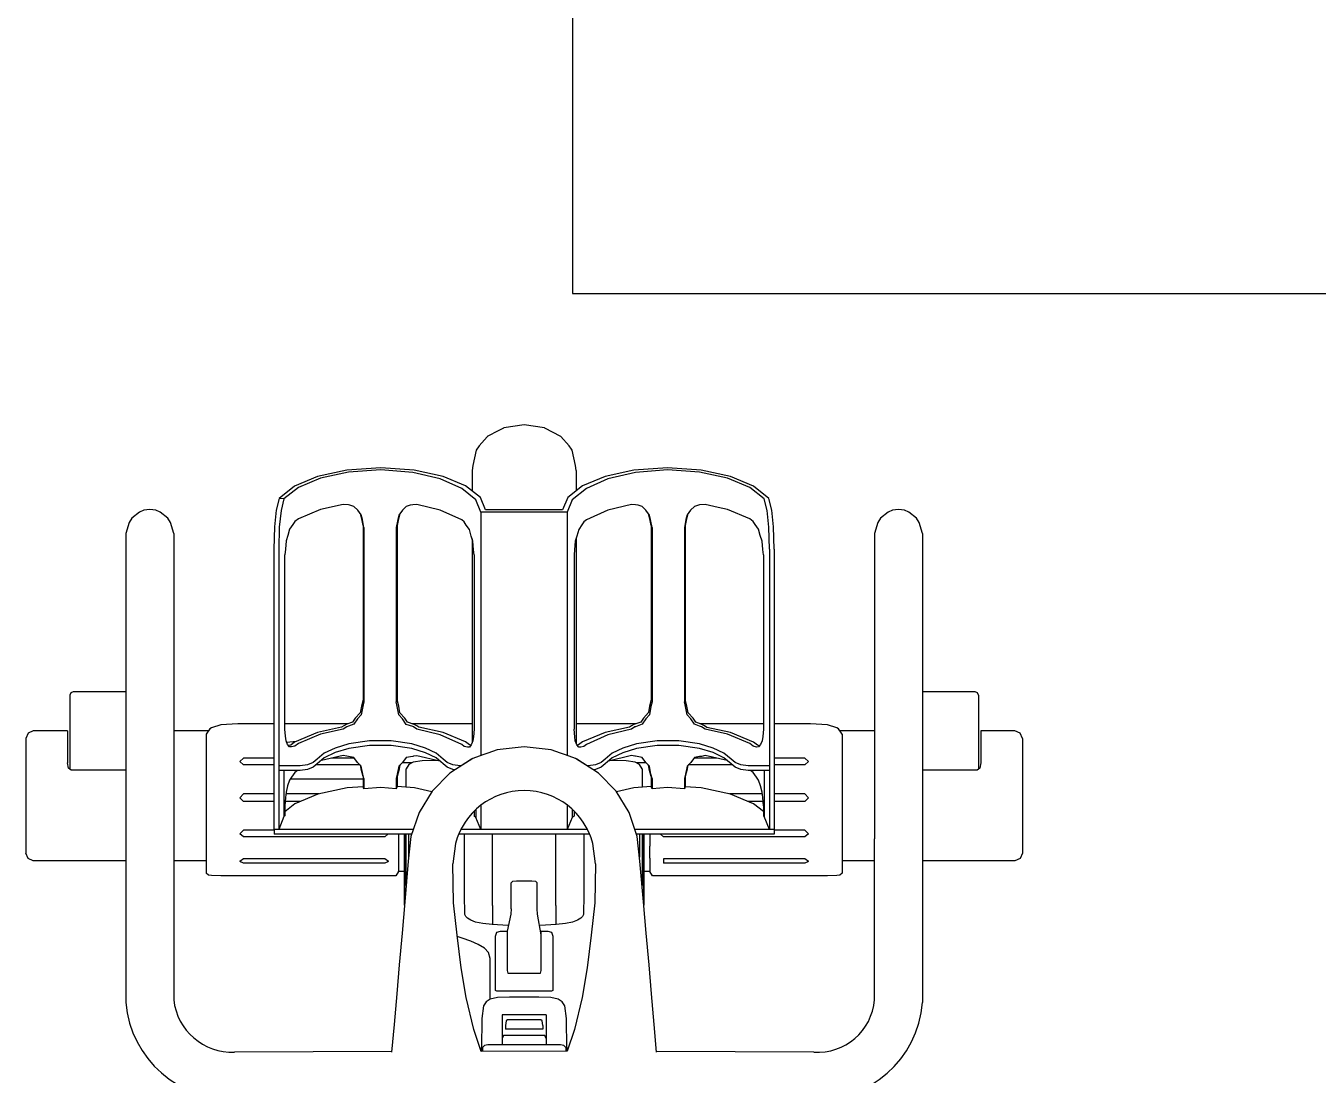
# Model space of a CAD drawing. Header units: millimetres. Extents: x 31778 to 54642, y 18502 to 28743.
# Drawn here: x 38487.5 to 38564.2, y 20368.4 to 20430.7 of the extents above; entities that cross this region are included whole.
import ezdxf

# ---------------------------------------------------------------- set-up
doc = ezdxf.new("R2010")
doc.units = ezdxf.units.MM
doc.layers.add('Plan Archi', color=8, linetype='Continuous')

msp = doc.modelspace()

# ---------------------------------------------------------------- linework, layer by layer
at = {"layer": 'Plan Archi'}
for p, q in [((38519.979, 20455.567), (38519.979, 20414.8)), ((38519.979, 20414.8), (38753.36, 20414.8)), ((38515.884, 20406.809), (38515.61, 20406.665)), ((38515.905, 20406.819), (38515.884, 20406.809)), ((38517.108, 20406.991), (38515.905, 20406.819)), ((38518.311, 20406.819), (38517.108, 20406.991)), ((38518.332, 20406.809), (38518.311, 20406.819)), ((38519.277, 20406.313), (38518.332, 20406.809)), ((38514.908, 20406.288), (38514.446, 20405.754)), ((38514.922, 20406.303), (38514.908, 20406.288)), ((38515.61, 20406.665), (38514.922, 20406.303)), ((38519.294, 20406.303), (38519.277, 20406.313)), ((38519.77, 20405.754), (38519.294, 20406.303)), ((38514.258, 20405.492), (38514.063, 20404.58)), ((38514.446, 20405.754), (38514.258, 20405.492)), ((38519.917, 20405.548), (38519.77, 20405.754)), ((38519.958, 20405.492), (38519.917, 20405.548)), ((38520.152, 20404.58), (38519.958, 20405.492)), ((38514.063, 20404.58), (38514.015, 20404.294)), ((38520.201, 20404.294), (38520.152, 20404.58)), ((38504.856, 20403.927), (38503.484, 20403.355)), ((38505.026, 20403.829), (38503.716, 20403.283)), ((38506.596, 20404.307), (38504.856, 20403.927)), ((38506.686, 20404.191), (38505.026, 20403.829)), ((38508.598, 20404.445), (38506.596, 20404.307)), ((38508.598, 20404.323), (38506.686, 20404.191)), ((38510.588, 20404.306), (38508.598, 20404.445)), ((38510.497, 20404.178), (38508.598, 20404.323)), ((38512.13, 20403.789), (38510.497, 20404.178)), ((38512.299, 20403.929), (38510.588, 20404.306)), ((38513.406, 20403.222), (38512.13, 20403.789)), ((38513.638, 20403.371), (38512.299, 20403.929)), ((38514.015, 20404.294), (38514.015, 20403.077)), ((38520.201, 20404.294), (38520.201, 20403.087)), ((38521.905, 20403.929), (38520.566, 20403.371)), ((38522.074, 20403.789), (38520.798, 20403.222)), ((38523.616, 20404.306), (38521.905, 20403.929)), ((38523.707, 20404.178), (38522.074, 20403.789)), ((38525.606, 20404.445), (38523.616, 20404.306)), ((38525.606, 20404.323), (38523.707, 20404.178)), ((38527.608, 20404.307), (38525.606, 20404.445)), ((38527.518, 20404.191), (38525.606, 20404.323)), ((38529.178, 20403.829), (38527.518, 20404.191)), ((38529.348, 20403.927), (38527.608, 20404.307)), ((38530.487, 20403.283), (38529.178, 20403.829)), ((38530.72, 20403.355), (38529.348, 20403.927)), ((38503.484, 20403.355), (38502.583, 20402.639)), ((38503.716, 20403.283), (38502.858, 20402.6)), ((38514.237, 20402.545), (38513.406, 20403.222)), ((38514.51, 20402.692), (38513.638, 20403.371)), ((38520.566, 20403.371), (38519.694, 20402.692)), ((38520.798, 20403.222), (38519.966, 20402.545)), ((38531.346, 20402.6), (38530.487, 20403.283)), ((38531.62, 20402.639), (38530.72, 20403.355)), ((38502.583, 20402.639), (38502.404, 20401.944)), ((38502.858, 20402.6), (38502.583, 20402.639)), ((38502.858, 20402.6), (38502.686, 20401.927)), ((38506.375, 20402.27), (38505.026, 20401.975)), ((38506.686, 20402.248), (38506.375, 20402.27)), ((38506.769, 20402.233), (38506.686, 20402.248)), ((38507.01, 20402.157), (38506.769, 20402.233)), ((38507.238, 20401.946), (38507.01, 20402.157)), ((38510.352, 20402.226), (38510.108, 20402.151)), ((38510.497, 20402.252), (38510.352, 20402.226)), ((38510.743, 20402.266), (38510.497, 20402.252)), ((38512.13, 20401.935), (38510.743, 20402.266)), ((38514.534, 20401.827), (38514.237, 20402.545)), ((38514.821, 20401.949), (38514.51, 20402.692)), ((38519.694, 20402.692), (38519.382, 20401.949)), ((38519.966, 20402.545), (38519.669, 20401.827)), ((38523.472, 20402.268), (38522.074, 20401.935)), ((38523.707, 20402.256), (38523.472, 20402.268)), ((38523.865, 20402.227), (38523.707, 20402.256)), ((38524.108, 20402.152), (38523.865, 20402.227)), ((38527.207, 20402.156), (38526.979, 20401.945)), ((38527.449, 20402.232), (38527.207, 20402.156)), ((38527.518, 20402.245), (38527.449, 20402.232)), ((38527.84, 20402.268), (38527.518, 20402.245)), ((38528.611, 20402.099), (38527.84, 20402.268)), ((38531.517, 20401.927), (38531.346, 20402.6)), ((38531.8, 20401.944), (38531.62, 20402.639)), ((38493.839, 20401.462), (38493.674, 20401.203)), ((38494.289, 20401.824), (38493.839, 20401.462)), ((38494.549, 20401.933), (38494.289, 20401.824)), ((38494.903, 20401.974), (38494.549, 20401.933)), ((38495.258, 20401.933), (38494.903, 20401.974)), ((38495.518, 20401.824), (38495.258, 20401.933)), ((38495.968, 20401.462), (38495.518, 20401.824)), ((38496.133, 20401.203), (38495.968, 20401.462)), ((38502.404, 20401.944), (38502.296, 20400.942)), ((38502.686, 20401.927), (38502.584, 20400.937)), ((38503.716, 20401.429), (38503.507, 20401.263)), ((38505.026, 20401.975), (38503.716, 20401.429)), ((38507.446, 20401.652), (38507.238, 20401.946)), ((38507.478, 20401.422), (38507.398, 20401.72)), ((38507.516, 20401.392), (38507.446, 20401.652)), ((38507.549, 20401.031), (38507.478, 20401.422)), ((38507.603, 20400.912), (38507.516, 20401.392)), ((38509.606, 20401.391), (38509.518, 20400.91)), ((38509.646, 20401.423), (38509.575, 20401.035)), ((38509.675, 20401.649), (38509.606, 20401.391)), ((38509.725, 20401.721), (38509.646, 20401.423)), ((38509.884, 20401.944), (38509.675, 20401.649)), ((38510.108, 20402.151), (38509.884, 20401.944)), ((38513.406, 20401.368), (38512.13, 20401.935)), ((38514.534, 20401.827), (38514.534, 20387.376)), ((38519.669, 20401.827), (38514.534, 20401.827)), ((38519.382, 20401.949), (38514.821, 20401.949)), ((38519.669, 20401.827), (38519.669, 20387.381)), ((38522.074, 20401.935), (38520.798, 20401.368)), ((38524.334, 20401.944), (38524.108, 20402.152)), ((38524.542, 20401.65), (38524.334, 20401.944)), ((38524.571, 20401.424), (38524.491, 20401.722)), ((38524.611, 20401.392), (38524.542, 20401.65)), ((38524.642, 20401.035), (38524.571, 20401.424)), ((38524.699, 20400.911), (38524.611, 20401.392)), ((38526.701, 20401.392), (38526.614, 20400.911)), ((38526.74, 20401.422), (38526.668, 20401.03)), ((38526.771, 20401.651), (38526.701, 20401.392)), ((38526.74, 20401.422), (38526.701, 20401.392)), ((38526.819, 20401.719), (38526.74, 20401.422)), ((38526.979, 20401.945), (38526.771, 20401.651)), ((38529.178, 20401.975), (38528.611, 20402.099)), ((38530.487, 20401.429), (38529.178, 20401.975)), ((38530.7, 20401.26), (38530.487, 20401.429)), ((38531.62, 20400.937), (38531.517, 20401.927)), ((38531.908, 20400.942), (38531.8, 20401.944)), ((38538.249, 20401.462), (38538.085, 20401.203)), ((38538.699, 20401.824), (38538.249, 20401.462)), ((38538.959, 20401.933), (38538.699, 20401.824)), ((38539.314, 20401.974), (38538.959, 20401.933)), ((38539.669, 20401.933), (38539.314, 20401.974)), ((38539.929, 20401.824), (38539.669, 20401.933)), ((38540.379, 20401.462), (38539.929, 20401.824)), ((38540.543, 20401.203), (38540.379, 20401.462)), ((38493.674, 20401.203), (38493.484, 20400.559)), ((38496.323, 20400.559), (38496.133, 20401.203)), ((38502.296, 20400.942), (38502.26, 20399.632)), ((38502.584, 20400.937), (38502.549, 20399.631)), ((38503.192, 20400.809), (38503.094, 20400.436)), ((38503.394, 20401.085), (38503.192, 20400.809)), ((38503.507, 20401.263), (38503.394, 20401.085)), ((38507.549, 20401.031), (38507.549, 20396.335)), ((38507.603, 20400.912), (38507.603, 20397.491)), ((38509.518, 20400.91), (38509.518, 20397.509)), ((38509.575, 20401.035), (38509.575, 20396.297)), ((38513.556, 20401.247), (38513.406, 20401.368)), ((38513.677, 20401.052), (38513.556, 20401.247)), ((38513.862, 20400.794), (38513.677, 20401.052)), ((38513.965, 20400.396), (38513.862, 20400.794)), ((38520.345, 20400.796), (38520.243, 20400.402)), ((38520.532, 20401.058), (38520.345, 20400.796)), ((38520.651, 20401.249), (38520.532, 20401.058)), ((38520.798, 20401.368), (38520.651, 20401.249)), ((38524.642, 20401.035), (38524.642, 20396.288)), ((38524.699, 20400.911), (38524.699, 20397.499)), ((38526.668, 20401.03), (38526.614, 20400.911)), ((38526.614, 20400.911), (38526.614, 20397.5)), ((38526.668, 20401.03), (38526.668, 20396.344)), ((38530.815, 20401.079), (38530.7, 20401.26)), ((38531.015, 20400.806), (38530.815, 20401.079)), ((38531.113, 20400.43), (38531.015, 20400.806)), ((38531.654, 20399.631), (38531.62, 20400.937)), ((38531.944, 20399.632), (38531.908, 20400.942)), ((38538.085, 20401.203), (38537.894, 20400.559)), ((38540.734, 20400.559), (38540.543, 20401.203)), ((38493.484, 20400.559), (38493.484, 20386.682)), ((38496.323, 20400.559), (38496.323, 20386.682)), ((38502.984, 20400.109), (38502.943, 20399.618)), ((38503.094, 20400.436), (38502.984, 20400.109)), ((38514.064, 20400.095), (38513.965, 20400.396)), ((38514.015, 20400.243), (38514.015, 20400.212)), ((38514.021, 20400.226), (38514.015, 20400.212)), ((38514.015, 20400.212), (38514.015, 20397.623)), ((38514.106, 20399.575), (38514.064, 20400.095)), ((38520.142, 20400.097), (38520.101, 20399.582)), ((38520.243, 20400.402), (38520.142, 20400.097)), ((38520.201, 20400.275), (38520.201, 20400.212)), ((38520.201, 20400.212), (38520.201, 20397.623)), ((38531.223, 20400.107), (38531.113, 20400.43)), ((38531.263, 20399.612), (38531.223, 20400.107)), ((38537.894, 20400.559), (38537.894, 20386.682)), ((38540.734, 20400.559), (38540.734, 20386.682)), ((38502.26, 20399.632), (38502.26, 20382.988)), ((38502.549, 20399.631), (38502.549, 20382.987)), ((38502.943, 20399.618), (38502.907, 20399.297)), ((38502.907, 20388.948), (38502.907, 20399.297)), ((38514.138, 20399.284), (38514.106, 20399.575)), ((38514.138, 20399.284), (38514.138, 20392.45)), ((38520.101, 20399.582), (38520.068, 20399.286)), ((38520.068, 20399.286), (38520.068, 20392.507)), ((38531.299, 20399.295), (38531.263, 20399.612)), ((38531.299, 20399.295), (38531.299, 20392.776)), ((38531.654, 20399.631), (38531.654, 20382.987)), ((38531.944, 20399.632), (38531.944, 20382.988)), ((38514.015, 20397.623), (38514.015, 20394.888)), ((38520.201, 20397.623), (38520.201, 20394.888)), ((38507.603, 20397.491), (38507.603, 20390.564)), ((38509.518, 20397.509), (38509.518, 20390.562)), ((38524.699, 20397.499), (38524.699, 20390.563)), ((38526.614, 20397.5), (38526.614, 20390.563)), ((38507.549, 20396.335), (38507.549, 20390.682)), ((38509.575, 20396.297), (38509.575, 20390.686)), ((38524.642, 20396.288), (38524.642, 20390.687)), ((38526.668, 20396.344), (38526.668, 20390.681)), ((38514.015, 20394.888), (38514.015, 20392.048)), ((38520.201, 20394.888), (38520.201, 20392.048)), ((38514.138, 20392.45), (38514.138, 20388.936)), ((38520.068, 20392.507), (38520.068, 20388.938)), ((38531.299, 20392.776), (38531.299, 20388.946)), ((38514.015, 20392.048), (38514.015, 20389.146)), ((38520.201, 20392.048), (38520.201, 20389.146)), ((38490.22, 20391.103), (38490.16, 20390.959)), ((38490.16, 20390.959), (38490.16, 20390.647)), ((38490.363, 20391.162), (38490.22, 20391.103)), ((38493.484, 20391.162), (38490.363, 20391.162)), ((38507.549, 20390.682), (38507.457, 20390.317)), ((38509.668, 20390.318), (38509.575, 20390.686)), ((38524.642, 20390.687), (38524.548, 20390.318)), ((38526.76, 20390.317), (38526.668, 20390.681)), ((38543.855, 20391.162), (38540.734, 20391.162)), ((38543.998, 20391.103), (38543.855, 20391.162)), ((38544.057, 20390.959), (38543.998, 20391.103)), ((38544.057, 20390.959), (38544.057, 20390.647)), ((38490.16, 20390.647), (38490.16, 20389.756)), ((38507.385, 20389.92), (38507.09, 20389.594)), ((38507.457, 20390.317), (38507.385, 20389.92)), ((38507.536, 20390.298), (38507.446, 20389.802)), ((38507.603, 20390.564), (38507.536, 20390.298)), ((38509.585, 20390.297), (38509.518, 20390.562)), ((38509.675, 20389.799), (38509.585, 20390.297)), ((38509.74, 20389.923), (38509.668, 20390.318)), ((38510.037, 20389.595), (38509.74, 20389.923)), ((38524.477, 20389.924), (38524.18, 20389.596)), ((38524.548, 20390.318), (38524.477, 20389.924)), ((38524.632, 20390.297), (38524.542, 20389.8)), ((38524.699, 20390.563), (38524.632, 20390.297)), ((38526.681, 20390.298), (38526.614, 20390.563)), ((38526.771, 20389.801), (38526.681, 20390.298)), ((38526.832, 20389.919), (38526.76, 20390.317)), ((38527.127, 20389.594), (38526.832, 20389.919)), ((38544.057, 20390.647), (38544.057, 20389.756)), ((38490.16, 20389.756), (38490.16, 20388.424)), ((38499.118, 20389.198), (38498.562, 20389.026)), ((38500.118, 20389.259), (38499.118, 20389.198)), ((38500.458, 20389.259), (38500.118, 20389.259)), ((38502.26, 20389.259), (38500.458, 20389.259)), ((38506.648, 20389.259), (38502.907, 20389.259)), ((38506.403, 20389.142), (38506.265, 20389.055)), ((38506.596, 20389.242), (38506.403, 20389.142)), ((38506.686, 20389.128), (38506.583, 20389.075)), ((38506.928, 20389.354), (38506.596, 20389.242)), ((38507.01, 20389.237), (38506.686, 20389.128)), ((38507.09, 20389.594), (38506.928, 20389.354)), ((38507.226, 20389.558), (38507.01, 20389.237)), ((38507.446, 20389.802), (38507.226, 20389.558)), ((38509.892, 20389.557), (38509.675, 20389.799)), ((38510.108, 20389.231), (38509.892, 20389.557)), ((38510.196, 20389.357), (38510.037, 20389.595)), ((38510.497, 20389.097), (38510.108, 20389.231)), ((38510.588, 20389.225), (38510.196, 20389.357)), ((38514.015, 20389.259), (38510.486, 20389.259)), ((38510.736, 20389.148), (38510.588, 20389.225)), ((38510.867, 20389.065), (38510.736, 20389.148)), ((38514.015, 20389.146), (38514.015, 20388.13)), ((38523.728, 20389.259), (38520.201, 20389.259)), ((38520.201, 20389.146), (38520.201, 20388.109)), ((38523.478, 20389.15), (38523.348, 20389.067)), ((38523.616, 20389.221), (38523.478, 20389.15)), ((38524.02, 20389.358), (38523.616, 20389.221)), ((38524.108, 20389.232), (38523.707, 20389.093)), ((38524.18, 20389.596), (38524.02, 20389.358)), ((38524.325, 20389.557), (38524.108, 20389.232)), ((38524.542, 20389.8), (38524.325, 20389.557)), ((38526.991, 20389.558), (38526.771, 20389.801)), ((38527.207, 20389.236), (38526.991, 20389.558)), ((38527.289, 20389.353), (38527.127, 20389.594)), ((38527.518, 20389.132), (38527.207, 20389.236)), ((38527.608, 20389.245), (38527.289, 20389.353)), ((38527.63, 20389.074), (38527.518, 20389.132)), ((38531.299, 20389.259), (38527.566, 20389.259)), ((38527.811, 20389.141), (38527.608, 20389.245)), ((38527.95, 20389.053), (38527.811, 20389.141)), ((38533.759, 20389.259), (38531.944, 20389.259)), ((38534.1, 20389.259), (38533.759, 20389.259)), ((38535.099, 20389.198), (38534.1, 20389.259)), ((38535.655, 20389.026), (38535.099, 20389.198)), ((38544.057, 20389.756), (38544.057, 20388.424)), ((38487.679, 20388.715), (38487.549, 20388.401)), ((38487.549, 20388.401), (38487.549, 20388.141)), ((38487.993, 20388.845), (38487.679, 20388.715)), ((38490.028, 20388.845), (38487.993, 20388.845)), ((38490.028, 20388.845), (38490.028, 20388.551)), ((38490.028, 20388.551), (38490.028, 20387.716)), ((38490.16, 20388.424), (38490.16, 20386.852)), ((38498.378, 20388.845), (38496.323, 20388.845)), ((38498.454, 20388.959), (38498.247, 20388.649)), ((38498.247, 20388.649), (38498.247, 20387.891)), ((38498.562, 20389.026), (38498.454, 20388.959)), ((38502.947, 20388.522), (38502.907, 20388.948)), ((38502.984, 20388.258), (38502.947, 20388.522)), ((38504.856, 20388.748), (38503.484, 20388.175)), ((38505.026, 20388.649), (38503.716, 20388.103)), ((38506.265, 20389.055), (38504.856, 20388.748)), ((38506.375, 20388.944), (38505.026, 20388.649)), ((38506.583, 20389.075), (38506.375, 20388.944)), ((38510.538, 20389.075), (38510.497, 20389.097)), ((38510.743, 20388.94), (38510.538, 20389.075)), ((38512.13, 20388.609), (38510.743, 20388.94)), ((38512.299, 20388.749), (38510.867, 20389.065)), ((38513.406, 20388.042), (38512.13, 20388.609)), ((38513.638, 20388.192), (38512.299, 20388.749)), ((38514.097, 20388.486), (38514.064, 20388.245)), ((38514.138, 20388.936), (38514.097, 20388.486)), ((38520.109, 20388.491), (38520.068, 20388.938)), ((38520.142, 20388.247), (38520.109, 20388.491)), ((38521.905, 20388.749), (38520.566, 20388.192)), ((38522.074, 20388.609), (38520.798, 20388.042)), ((38523.348, 20389.067), (38521.905, 20388.749)), ((38523.472, 20388.942), (38522.074, 20388.609)), ((38523.676, 20389.076), (38523.472, 20388.942)), ((38523.707, 20389.093), (38523.676, 20389.076)), ((38527.84, 20388.941), (38527.63, 20389.074)), ((38529.178, 20388.649), (38527.84, 20388.941)), ((38529.348, 20388.748), (38527.95, 20389.053)), ((38530.487, 20388.103), (38529.178, 20388.649)), ((38530.72, 20388.175), (38529.348, 20388.748)), ((38531.259, 20388.517), (38531.223, 20388.256)), ((38531.299, 20388.946), (38531.259, 20388.517)), ((38535.763, 20388.959), (38535.655, 20389.026)), ((38535.97, 20388.649), (38535.763, 20388.959)), ((38537.894, 20388.845), (38535.839, 20388.845)), ((38535.97, 20388.649), (38535.97, 20387.891)), ((38544.057, 20388.424), (38544.057, 20386.852)), ((38546.225, 20388.845), (38544.19, 20388.845)), ((38544.19, 20388.845), (38544.19, 20388.551)), ((38544.19, 20388.551), (38544.19, 20387.716)), ((38546.539, 20388.715), (38546.225, 20388.845)), ((38546.669, 20388.401), (38546.539, 20388.715)), ((38546.669, 20388.401), (38546.669, 20388.141)), ((38487.549, 20388.141), (38487.549, 20387.402)), ((38490.028, 20387.716), (38490.028, 20386.945)), ((38498.247, 20387.891), (38498.247, 20386.977)), ((38503.08, 20388.037), (38502.984, 20388.258)), ((38503.577, 20388.214), (38503.027, 20388.158)), ((38503.192, 20387.889), (38503.08, 20388.037)), ((38503.266, 20388.002), (38503.132, 20387.968)), ((38503.309, 20387.887), (38503.192, 20387.889)), ((38503.484, 20388.175), (38503.266, 20388.002)), ((38503.507, 20387.936), (38503.309, 20387.887)), ((38503.716, 20388.103), (38503.507, 20387.936)), ((38505.888, 20387.827), (38505.255, 20387.521)), ((38506.7, 20388.069), (38505.888, 20387.827)), ((38506.7, 20387.794), (38505.888, 20387.551)), ((38507.93, 20388.251), (38506.7, 20388.069)), ((38507.93, 20387.976), (38506.7, 20387.794)), ((38509.211, 20388.25), (38507.93, 20388.251)), ((38509.211, 20387.974), (38507.93, 20387.976)), ((38510.439, 20388.066), (38509.211, 20388.25)), ((38510.439, 20387.79), (38509.211, 20387.974)), ((38511.248, 20387.823), (38510.439, 20388.066)), ((38511.248, 20387.547), (38510.439, 20387.79)), ((38511.881, 20387.519), (38511.248, 20387.823)), ((38513.556, 20387.92), (38513.406, 20388.042)), ((38513.74, 20387.873), (38513.556, 20387.92)), ((38513.875, 20388.007), (38513.638, 20388.192)), ((38513.862, 20387.875), (38513.74, 20387.873)), ((38513.964, 20388.011), (38513.862, 20387.875)), ((38513.948, 20387.989), (38513.875, 20388.007)), ((38514.064, 20388.245), (38513.964, 20388.011)), ((38515.515, 20387.722), (38514.955, 20387.525)), ((38517.109, 20387.899), (38515.515, 20387.722)), ((38518.702, 20387.722), (38517.109, 20387.899)), ((38519.263, 20387.525), (38518.702, 20387.722)), ((38520.241, 20388.015), (38520.142, 20388.247)), ((38520.345, 20387.877), (38520.241, 20388.015)), ((38520.332, 20388.01), (38520.259, 20387.992)), ((38520.566, 20388.192), (38520.332, 20388.01)), ((38520.465, 20387.875), (38520.345, 20387.877)), ((38520.651, 20387.923), (38520.465, 20387.875)), ((38520.798, 20388.042), (38520.651, 20387.923)), ((38522.969, 20387.823), (38522.337, 20387.519)), ((38523.779, 20388.066), (38522.969, 20387.823)), ((38523.779, 20387.79), (38522.969, 20387.547)), ((38525.007, 20388.25), (38523.779, 20388.066)), ((38525.007, 20387.974), (38523.779, 20387.79)), ((38526.287, 20388.251), (38525.007, 20388.25)), ((38526.287, 20387.976), (38525.007, 20387.974)), ((38527.517, 20388.069), (38526.287, 20388.251)), ((38527.517, 20387.794), (38526.287, 20387.976)), ((38528.329, 20387.827), (38527.517, 20388.069)), ((38528.329, 20387.551), (38527.517, 20387.794)), ((38528.962, 20387.521), (38528.329, 20387.827)), ((38530.7, 20387.934), (38530.487, 20388.103)), ((38530.897, 20387.885), (38530.7, 20387.934)), ((38530.941, 20387.999), (38530.72, 20388.175)), ((38531.015, 20387.887), (38530.897, 20387.885)), ((38531.075, 20387.966), (38530.941, 20387.999)), ((38531.126, 20388.033), (38531.015, 20387.887)), ((38531.223, 20388.256), (38531.126, 20388.033)), ((38535.97, 20387.891), (38535.97, 20386.977)), ((38544.19, 20387.716), (38544.19, 20386.945)), ((38546.669, 20388.141), (38546.669, 20387.402)), ((38487.549, 20387.402), (38487.549, 20386.296)), ((38490.087, 20386.639), (38490.028, 20386.945)), ((38490.16, 20386.852), (38490.16, 20386.575)), ((38498.247, 20386.977), (38498.247, 20385.955)), ((38500.458, 20387.222), (38500.235, 20387.033)), ((38500.458, 20386.822), (38500.235, 20387.033)), ((38502.26, 20387.222), (38500.458, 20387.222)), ((38502.26, 20386.822), (38500.458, 20386.822)), ((38504.252, 20386.824), (38503.82, 20386.77)), ((38504.601, 20386.963), (38504.252, 20386.824)), ((38504.836, 20387.16), (38504.601, 20386.963)), ((38504.836, 20386.884), (38504.601, 20386.687)), ((38507.38, 20386.822), (38504.762, 20386.822)), ((38505.255, 20387.521), (38504.836, 20387.16)), ((38505.255, 20387.246), (38504.836, 20386.884)), ((38506.375, 20387.376), (38505.078, 20387.093)), ((38505.888, 20387.551), (38505.255, 20387.246)), ((38507.04, 20387.222), (38505.671, 20387.222)), ((38506.583, 20387.335), (38506.375, 20387.376)), ((38506.686, 20387.327), (38506.583, 20387.335)), ((38507.01, 20387.263), (38506.686, 20387.327)), ((38507.226, 20386.971), (38507.01, 20387.263)), ((38507.446, 20386.758), (38507.226, 20386.971)), ((38509.892, 20386.964), (38509.675, 20386.755)), ((38510.434, 20386.938), (38509.864, 20386.938)), ((38510.108, 20387.256), (38509.892, 20386.964)), ((38510.497, 20387.332), (38510.108, 20387.256)), ((38510.264, 20386.839), (38510.112, 20386.593)), ((38510.517, 20386.986), (38510.264, 20386.839)), ((38510.538, 20387.334), (38510.497, 20387.332)), ((38511.05, 20387.059), (38510.517, 20386.986)), ((38510.743, 20387.372), (38510.538, 20387.334)), ((38512.111, 20387.045), (38510.743, 20387.372)), ((38511.957, 20387.082), (38511.05, 20387.059)), ((38511.881, 20387.243), (38511.248, 20387.547)), ((38512.299, 20387.16), (38511.881, 20387.519)), ((38512.299, 20386.884), (38511.881, 20387.243)), ((38512.534, 20386.962), (38512.299, 20387.16)), ((38512.534, 20386.687), (38512.299, 20386.884)), ((38512.882, 20386.823), (38512.534, 20386.962)), ((38513.989, 20387.159), (38512.704, 20386.337)), ((38514.07, 20387.213), (38512.819, 20386.412)), ((38513.314, 20386.768), (38512.882, 20386.823)), ((38514.07, 20387.213), (38513.989, 20387.159)), ((38514.65, 20387.417), (38514.07, 20387.213)), ((38514.955, 20387.525), (38514.65, 20387.417)), ((38519.567, 20387.417), (38519.263, 20387.525)), ((38520.147, 20387.213), (38519.567, 20387.417)), ((38520.229, 20387.159), (38520.147, 20387.213)), ((38521.398, 20386.412), (38520.147, 20387.213)), ((38521.514, 20386.337), (38520.229, 20387.159)), ((38521.336, 20386.823), (38520.904, 20386.768)), ((38521.684, 20386.962), (38521.336, 20386.823)), ((38521.919, 20387.16), (38521.684, 20386.962)), ((38521.919, 20386.884), (38521.684, 20386.687)), ((38522.337, 20387.519), (38521.919, 20387.16)), ((38522.337, 20387.243), (38521.919, 20386.884)), ((38523.472, 20387.374), (38522.112, 20387.05)), ((38523.168, 20387.059), (38522.248, 20387.082)), ((38522.969, 20387.547), (38522.337, 20387.243)), ((38523.7, 20386.986), (38523.168, 20387.059)), ((38523.676, 20387.337), (38523.472, 20387.374)), ((38523.707, 20387.335), (38523.676, 20387.337)), ((38523.954, 20386.839), (38523.7, 20386.986)), ((38524.108, 20387.257), (38523.707, 20387.335)), ((38524.354, 20386.938), (38523.783, 20386.938)), ((38524.106, 20386.593), (38523.954, 20386.839)), ((38524.325, 20386.966), (38524.108, 20387.257)), ((38524.542, 20386.756), (38524.325, 20386.966)), ((38526.991, 20386.97), (38526.771, 20386.757)), ((38529.456, 20386.822), (38526.837, 20386.822)), ((38527.207, 20387.262), (38526.991, 20386.97)), ((38528.532, 20387.222), (38527.178, 20387.222)), ((38527.518, 20387.324), (38527.207, 20387.262)), ((38527.63, 20387.333), (38527.518, 20387.324)), ((38527.84, 20387.373), (38527.63, 20387.333)), ((38529.144, 20387.089), (38527.84, 20387.373)), ((38528.962, 20387.246), (38528.329, 20387.551)), ((38529.381, 20387.16), (38528.962, 20387.521)), ((38529.381, 20386.884), (38528.962, 20387.246)), ((38529.617, 20386.963), (38529.381, 20387.16)), ((38529.617, 20386.687), (38529.381, 20386.884)), ((38529.965, 20386.824), (38529.617, 20386.963)), ((38530.397, 20386.77), (38529.965, 20386.824)), ((38533.759, 20387.222), (38531.944, 20387.222)), ((38533.759, 20386.822), (38531.944, 20386.822)), ((38533.982, 20387.033), (38533.759, 20387.222)), ((38533.982, 20387.033), (38533.759, 20386.822)), ((38535.97, 20386.977), (38535.97, 20385.955)), ((38544.057, 20386.852), (38544.057, 20386.575)), ((38544.19, 20386.945), (38544.13, 20386.639)), ((38546.669, 20387.402), (38546.669, 20386.296)), ((38487.549, 20386.296), (38487.549, 20384.991)), ((38490.23, 20386.513), (38490.087, 20386.639)), ((38493.484, 20386.513), (38490.23, 20386.513)), ((38493.484, 20386.682), (38493.484, 20385.664)), ((38496.323, 20386.682), (38496.323, 20385.664)), ((38503.82, 20386.77), (38502.583, 20386.766)), ((38503.82, 20386.495), (38502.583, 20386.49)), ((38502.858, 20386.491), (38502.858, 20383.759)), ((38503.309, 20386.102), (38503.192, 20385.914)), ((38503.507, 20386.369), (38503.309, 20386.102)), ((38503.665, 20386.494), (38503.507, 20386.369)), ((38504.252, 20386.548), (38503.82, 20386.495)), ((38504.601, 20386.687), (38504.252, 20386.548)), ((38507.457, 20386.489), (38507.398, 20386.805)), ((38507.536, 20386.274), (38507.446, 20386.758)), ((38507.549, 20386.136), (38507.457, 20386.489)), ((38507.603, 20386.018), (38507.536, 20386.274)), ((38507.549, 20386.136), (38507.549, 20385.532)), ((38509.585, 20386.27), (38509.518, 20386.016)), ((38509.668, 20386.496), (38509.575, 20386.14)), ((38509.575, 20386.14), (38509.575, 20385.536)), ((38509.675, 20386.755), (38509.585, 20386.27)), ((38509.726, 20386.804), (38509.668, 20386.496)), ((38510.112, 20385.5), (38510.112, 20386.593)), ((38512.704, 20386.337), (38511.657, 20385.266)), ((38512.882, 20386.547), (38512.534, 20386.687)), ((38512.819, 20386.412), (38512.704, 20386.337)), ((38513.005, 20386.532), (38512.882, 20386.547)), ((38513.314, 20386.768), (38513.314, 20386.729)), ((38513.375, 20386.768), (38513.314, 20386.768)), ((38520.904, 20386.768), (38520.842, 20386.768)), ((38521.336, 20386.547), (38521.212, 20386.532)), ((38521.684, 20386.687), (38521.336, 20386.547)), ((38521.514, 20386.337), (38521.398, 20386.412)), ((38522.56, 20385.266), (38521.514, 20386.337)), ((38524.106, 20386.593), (38524.106, 20385.5)), ((38524.548, 20386.497), (38524.491, 20386.805)), ((38524.632, 20386.272), (38524.542, 20386.756)), ((38524.642, 20386.141), (38524.548, 20386.497)), ((38524.699, 20386.017), (38524.632, 20386.272)), ((38524.642, 20386.141), (38524.642, 20385.537)), ((38526.681, 20386.273), (38526.614, 20386.017)), ((38526.76, 20386.487), (38526.668, 20386.136)), ((38526.668, 20386.136), (38526.668, 20385.532)), ((38526.771, 20386.757), (38526.681, 20386.273)), ((38526.819, 20386.804), (38526.76, 20386.487)), ((38529.965, 20386.548), (38529.617, 20386.687)), ((38530.397, 20386.495), (38529.965, 20386.548)), ((38531.62, 20386.766), (38530.397, 20386.77)), ((38531.62, 20386.491), (38530.397, 20386.495)), ((38530.7, 20386.366), (38530.539, 20386.494)), ((38530.897, 20386.102), (38530.7, 20386.366)), ((38531.015, 20385.912), (38530.897, 20386.102)), ((38531.346, 20386.491), (38531.346, 20383.759)), ((38537.894, 20386.682), (38537.894, 20385.664)), ((38540.734, 20386.682), (38540.734, 20385.664)), ((38543.987, 20386.513), (38540.734, 20386.513)), ((38544.13, 20386.639), (38543.987, 20386.513)), ((38546.669, 20386.296), (38546.669, 20384.991)), ((38493.484, 20385.664), (38493.484, 20384.61)), ((38496.323, 20385.664), (38496.323, 20384.61)), ((38498.247, 20385.955), (38498.247, 20384.88)), ((38503.08, 20385.588), (38502.984, 20385.214)), ((38503.192, 20385.914), (38503.08, 20385.588)), ((38507.549, 20385.982), (38503.234, 20385.982)), ((38506.609, 20385.467), (38504.87, 20385.087)), ((38507.55, 20385.532), (38506.609, 20385.467)), ((38507.603, 20385.414), (38507.549, 20385.532)), ((38507.603, 20386.018), (38507.603, 20385.414)), ((38508.598, 20385.482), (38507.603, 20385.414)), ((38509.518, 20385.412), (38508.598, 20385.482)), ((38509.518, 20386.016), (38509.518, 20385.412)), ((38509.575, 20385.536), (38509.518, 20385.412)), ((38510.602, 20385.466), (38509.575, 20385.537)), ((38511.639, 20385.237), (38510.602, 20385.466)), ((38523.616, 20385.466), (38522.578, 20385.237)), ((38524.642, 20385.537), (38523.616, 20385.466)), ((38524.699, 20385.413), (38524.642, 20385.537)), ((38524.699, 20386.017), (38524.699, 20385.413)), ((38525.606, 20385.482), (38524.699, 20385.413)), ((38526.614, 20385.413), (38525.606, 20385.482)), ((38526.614, 20386.017), (38526.614, 20385.413)), ((38526.668, 20385.532), (38526.614, 20385.413)), ((38527.608, 20385.467), (38526.668, 20385.532)), ((38529.348, 20385.087), (38527.608, 20385.467)), ((38531.126, 20385.59), (38531.015, 20385.912)), ((38531.223, 20385.212), (38531.126, 20385.59)), ((38535.97, 20385.955), (38535.97, 20384.88)), ((38537.894, 20385.664), (38537.894, 20384.61)), ((38540.734, 20385.664), (38540.734, 20384.61)), ((38487.549, 20384.991), (38487.549, 20383.687)), ((38493.484, 20384.61), (38493.484, 20383.531)), ((38496.323, 20384.61), (38496.323, 20383.531)), ((38498.247, 20384.88), (38498.247, 20383.812)), ((38500.458, 20385.099), (38500.235, 20384.877)), ((38500.458, 20384.656), (38500.235, 20384.877)), ((38502.26, 20385.099), (38500.458, 20385.099)), ((38502.26, 20384.656), (38500.458, 20384.656)), ((38502.947, 20384.892), (38502.907, 20384.403)), ((38503.838, 20384.656), (38502.928, 20384.656)), ((38502.984, 20385.214), (38502.947, 20384.892)), ((38504.926, 20385.099), (38502.97, 20385.099)), ((38504.87, 20385.087), (38503.497, 20384.514)), ((38511.657, 20385.266), (38510.879, 20383.994)), ((38523.338, 20383.994), (38522.56, 20385.266)), ((38531.235, 20385.099), (38529.292, 20385.099)), ((38530.72, 20384.514), (38529.348, 20385.087)), ((38531.278, 20384.656), (38530.38, 20384.656)), ((38531.259, 20384.894), (38531.223, 20385.212)), ((38531.299, 20384.401), (38531.259, 20384.894)), ((38533.759, 20385.099), (38531.944, 20385.099)), ((38533.759, 20384.656), (38531.944, 20384.656)), ((38533.982, 20384.877), (38533.759, 20385.099)), ((38533.982, 20384.877), (38533.759, 20384.656)), ((38535.97, 20384.88), (38535.97, 20383.812)), ((38537.894, 20384.61), (38537.894, 20383.531)), ((38540.734, 20384.61), (38540.734, 20383.531)), ((38546.669, 20384.991), (38546.669, 20383.687)), ((38498.247, 20383.812), (38498.247, 20382.807)), ((38502.858, 20383.759), (38502.549, 20382.987)), ((38502.907, 20383.799), (38502.858, 20383.759)), ((38503.497, 20384.514), (38502.907, 20384.045)), ((38502.907, 20384.403), (38502.907, 20383.799)), ((38510.879, 20383.994), (38510.395, 20382.568)), ((38514.138, 20384.083), (38514.138, 20383.786)), ((38514.237, 20383.705), (38514.138, 20383.786)), ((38514.237, 20384.178), (38514.237, 20383.705)), ((38514.534, 20384.429), (38514.534, 20382.986)), ((38519.669, 20384.44), (38519.669, 20382.986)), ((38519.966, 20384.191), (38519.966, 20383.705)), ((38520.068, 20383.788), (38519.966, 20383.705)), ((38520.068, 20384.094), (38520.068, 20383.788)), ((38523.822, 20382.568), (38523.338, 20383.994)), ((38531.299, 20384.054), (38530.72, 20384.514)), ((38531.299, 20384.401), (38531.299, 20383.797)), ((38531.346, 20383.759), (38531.299, 20383.797)), ((38531.654, 20382.987), (38531.346, 20383.759)), ((38535.97, 20383.812), (38535.97, 20382.807)), ((38487.549, 20383.687), (38487.549, 20382.581)), ((38493.484, 20383.531), (38493.484, 20382.436)), ((38496.323, 20383.531), (38496.323, 20382.436)), ((38502.549, 20382.987), (38502.26, 20382.988)), ((38502.28, 20382.988), (38502.279, 20382.985)), ((38514.534, 20382.986), (38514.237, 20383.705)), ((38519.966, 20383.705), (38519.669, 20382.986)), ((38531.944, 20382.988), (38531.654, 20382.987)), ((38531.939, 20382.985), (38531.938, 20382.988)), ((38537.894, 20383.531), (38537.894, 20382.436)), ((38540.734, 20383.531), (38540.734, 20382.436)), ((38546.669, 20383.687), (38546.669, 20382.58)), ((38487.549, 20382.581), (38487.549, 20381.841)), ((38493.484, 20382.436), (38493.484, 20372.729)), ((38496.323, 20382.436), (38496.323, 20372.893)), ((38498.247, 20382.807), (38498.247, 20381.921)), ((38500.458, 20382.953), (38500.235, 20382.745)), ((38500.458, 20382.562), (38500.235, 20382.745)), ((38502.279, 20382.953), (38500.458, 20382.953)), ((38508.842, 20382.562), (38500.458, 20382.562)), ((38502.279, 20382.985), (38502.279, 20382.709)), ((38510.537, 20382.985), (38502.279, 20382.985)), ((38510.443, 20382.709), (38502.279, 20382.709)), ((38509.022, 20382.709), (38508.842, 20382.562)), ((38508.855, 20382.709), (38508.842, 20382.707)), ((38508.842, 20382.709), (38508.842, 20382.707)), ((38509.66, 20382.709), (38509.66, 20381.996)), ((38510.01, 20380.719), (38510.01, 20382.709)), ((38510.036, 20381.646), (38510.036, 20382.709)), ((38510.112, 20382.145), (38510.112, 20382.709)), ((38510.395, 20382.568), (38510.237, 20381.108)), ((38510.264, 20382.382), (38510.264, 20382.709)), ((38510.264, 20381.352), (38510.264, 20382.382)), ((38514.524, 20382.709), (38513.213, 20382.709)), ((38514.524, 20382.985), (38513.34, 20382.985)), ((38513.56, 20382.52), (38513.56, 20382.709)), ((38513.567, 20379.143), (38513.56, 20382.52)), ((38517.109, 20382.985), (38514.524, 20382.985)), ((38517.109, 20382.709), (38514.524, 20382.709)), ((38515.232, 20381.241), (38515.232, 20382.709)), ((38518.487, 20382.986), (38515.729, 20382.986)), ((38519.693, 20382.985), (38517.109, 20382.985)), ((38519.693, 20382.709), (38517.109, 20382.709)), ((38518.984, 20381.241), (38518.984, 20382.709)), ((38520.877, 20382.985), (38519.693, 20382.985)), ((38521.004, 20382.709), (38519.693, 20382.709)), ((38520.658, 20382.52), (38520.651, 20379.143)), ((38520.658, 20382.709), (38520.658, 20382.52)), ((38531.939, 20382.985), (38523.681, 20382.985)), ((38531.939, 20382.709), (38523.774, 20382.709)), ((38523.98, 20381.108), (38523.822, 20382.568)), ((38523.954, 20382.709), (38523.954, 20382.382)), ((38523.954, 20382.382), (38523.954, 20381.352)), ((38524.106, 20382.709), (38524.106, 20382.145)), ((38524.182, 20382.709), (38524.182, 20381.646)), ((38524.207, 20382.709), (38524.207, 20380.719)), ((38524.557, 20382.709), (38524.557, 20381.996)), ((38525.375, 20382.562), (38525.196, 20382.709)), ((38525.375, 20382.707), (38525.362, 20382.709)), ((38525.375, 20382.709), (38525.375, 20382.707)), ((38533.759, 20382.562), (38525.375, 20382.562)), ((38531.939, 20382.985), (38531.939, 20382.709)), ((38533.759, 20382.953), (38531.939, 20382.953)), ((38533.982, 20382.745), (38533.759, 20382.953)), ((38533.982, 20382.745), (38533.759, 20382.562)), ((38535.97, 20382.807), (38535.97, 20381.921)), ((38537.894, 20372.893), (38537.894, 20382.436)), ((38540.734, 20382.436), (38540.734, 20372.729)), ((38546.669, 20382.58), (38546.669, 20381.841)), ((38487.549, 20381.841), (38487.549, 20381.582)), ((38487.679, 20381.268), (38487.549, 20381.582)), ((38498.247, 20381.921), (38498.247, 20381.202)), ((38509.66, 20381.996), (38509.66, 20381.294)), ((38510.036, 20378.8), (38510.036, 20381.646)), ((38510.112, 20379.67), (38510.112, 20382.145)), ((38513.028, 20382.162), (38512.871, 20380.957)), ((38521.346, 20380.957), (38521.189, 20382.162)), ((38524.106, 20382.145), (38524.106, 20379.67)), ((38524.182, 20381.646), (38524.182, 20378.8)), ((38524.557, 20381.294), (38524.557, 20381.996)), ((38535.97, 20381.921), (38535.97, 20381.202)), ((38546.669, 20381.582), (38546.539, 20381.268)), ((38546.669, 20381.841), (38546.669, 20381.582)), ((38487.993, 20381.138), (38487.679, 20381.268)), ((38493.484, 20381.138), (38487.993, 20381.138)), ((38498.247, 20381.138), (38496.323, 20381.138)), ((38498.247, 20381.202), (38498.247, 20380.688)), ((38498.247, 20380.688), (38498.247, 20380.408)), ((38500.458, 20381.243), (38500.235, 20381.095)), ((38500.458, 20380.988), (38500.235, 20381.095)), ((38508.842, 20381.243), (38500.458, 20381.243)), ((38508.842, 20380.988), (38500.458, 20380.988)), ((38509.065, 20381.095), (38508.842, 20381.243)), ((38509.065, 20381.095), (38508.842, 20380.988)), ((38509.66, 20381.294), (38509.66, 20380.792)), ((38509.66, 20380.792), (38509.66, 20380.519)), ((38510.01, 20378.51), (38510.01, 20380.719)), ((38510.237, 20381.108), (38510.028, 20378.709)), ((38512.908, 20378.641), (38512.871, 20380.957)), ((38515.232, 20378.483), (38515.232, 20381.241)), ((38518.984, 20378.483), (38518.984, 20381.241)), ((38521.346, 20380.957), (38521.31, 20378.641)), ((38524.19, 20378.709), (38523.98, 20381.108)), ((38524.207, 20380.719), (38524.207, 20378.51)), ((38524.557, 20381.294), (38524.557, 20380.792)), ((38524.557, 20380.792), (38524.557, 20380.519)), ((38533.759, 20381.243), (38525.375, 20381.243)), ((38525.375, 20381.243), (38525.375, 20381.028)), ((38525.375, 20381.028), (38525.375, 20380.988)), ((38533.759, 20380.988), (38525.375, 20380.988)), ((38533.982, 20381.095), (38533.759, 20381.243)), ((38533.982, 20381.095), (38533.759, 20380.988)), ((38535.97, 20381.202), (38535.97, 20380.688)), ((38537.894, 20381.138), (38535.97, 20381.138)), ((38535.97, 20380.688), (38535.97, 20380.408)), ((38546.225, 20381.138), (38540.734, 20381.138)), ((38546.539, 20381.268), (38546.225, 20381.138)), ((38498.381, 20380.278), (38498.247, 20380.408)), ((38498.562, 20380.262), (38498.381, 20380.278)), ((38499.118, 20380.252), (38498.562, 20380.262)), ((38500.118, 20380.249), (38499.118, 20380.252)), ((38500.458, 20380.249), (38500.118, 20380.249)), ((38508.842, 20380.249), (38500.458, 20380.249)), ((38509.501, 20380.249), (38508.842, 20380.249)), ((38509.66, 20380.492), (38509.501, 20380.249)), ((38509.66, 20380.492), (38509.66, 20380.519)), ((38510.01, 20380.492), (38509.66, 20380.492)), ((38516.65, 20379.922), (38516.414, 20379.901)), ((38517.568, 20379.922), (38516.65, 20379.922)), ((38517.804, 20379.901), (38517.568, 20379.922)), ((38524.557, 20380.492), (38524.207, 20380.492)), ((38524.557, 20380.519), (38524.557, 20380.492)), ((38524.716, 20380.249), (38524.557, 20380.492)), ((38525.375, 20380.249), (38524.716, 20380.249)), ((38533.759, 20380.249), (38525.375, 20380.249)), ((38534.1, 20380.249), (38533.759, 20380.249)), ((38535.099, 20380.252), (38534.1, 20380.249)), ((38535.655, 20380.262), (38535.099, 20380.252)), ((38535.836, 20380.278), (38535.655, 20380.262)), ((38535.97, 20380.408), (38535.836, 20380.278)), ((38516.414, 20379.901), (38516.335, 20379.836)), ((38516.335, 20378.293), (38516.335, 20379.836)), ((38517.882, 20379.836), (38517.804, 20379.901)), ((38517.882, 20378.293), (38517.882, 20379.836)), ((38510.028, 20378.709), (38509.864, 20376.839)), ((38513.129, 20376.716), (38512.908, 20378.641)), ((38513.589, 20377.944), (38513.567, 20379.143)), ((38515.232, 20378.483), (38515.232, 20377.356)), ((38518.984, 20378.483), (38518.984, 20377.356)), ((38520.651, 20379.143), (38520.629, 20377.944)), ((38521.31, 20378.641), (38521.089, 20376.716)), ((38524.353, 20376.839), (38524.19, 20378.709)), ((38513.644, 20377.833), (38513.589, 20377.944)), ((38513.751, 20377.723), (38513.644, 20377.833)), ((38513.938, 20377.612), (38513.751, 20377.723)), ((38516.314, 20377.97), (38516.095, 20376.959)), ((38516.335, 20378.293), (38516.314, 20377.97)), ((38517.903, 20377.97), (38517.882, 20378.293)), ((38518.123, 20376.749), (38517.903, 20377.97)), ((38520.466, 20377.723), (38520.28, 20377.612)), ((38520.573, 20377.833), (38520.466, 20377.723)), ((38520.629, 20377.944), (38520.573, 20377.833)), ((38514.232, 20377.502), (38513.938, 20377.612)), ((38514.651, 20377.411), (38514.232, 20377.502)), ((38515.212, 20377.357), (38514.651, 20377.411)), ((38515.844, 20377.322), (38515.212, 20377.357)), ((38516.169, 20377.304), (38515.844, 20377.322)), ((38518.373, 20377.322), (38518.023, 20377.303)), ((38519.006, 20377.357), (38518.373, 20377.322)), ((38519.567, 20377.411), (38519.006, 20377.357)), ((38519.986, 20377.502), (38519.567, 20377.411)), ((38520.28, 20377.612), (38519.986, 20377.502)), ((38509.864, 20376.839), (38509.701, 20374.972)), ((38513.367, 20374.793), (38513.129, 20376.716)), ((38513.435, 20376.553), (38513.138, 20376.641)), ((38513.944, 20376.368), (38513.435, 20376.553)), ((38514.386, 20376.168), (38513.944, 20376.368)), ((38514.752, 20375.951), (38514.386, 20376.168)), ((38521.089, 20376.716), (38520.851, 20374.793)), ((38524.516, 20374.972), (38524.353, 20376.839)), ((38515, 20375.686), (38514.752, 20375.951)), ((38515.086, 20375.338), (38515, 20375.686)), ((38515.091, 20374.879), (38515.086, 20375.338)), ((38509.701, 20374.972), (38509.551, 20373.253)), ((38513.661, 20373.023), (38513.367, 20374.793)), ((38515.092, 20374.281), (38515.091, 20374.879)), ((38520.851, 20374.793), (38520.556, 20373.023)), ((38524.667, 20373.253), (38524.516, 20374.972)), ((38515.093, 20373.695), (38515.092, 20374.281)), ((38509.551, 20373.253), (38509.39, 20371.417)), ((38514.125, 20371.132), (38513.661, 20373.023)), ((38515.095, 20373.268), (38515.093, 20373.695)), ((38515.098, 20372.922), (38515.095, 20373.268)), ((38516.247, 20373.048), (38515.529, 20373.017)), ((38517.109, 20373.048), (38516.247, 20373.048)), ((38517.971, 20373.048), (38517.109, 20373.048)), ((38518.689, 20373.017), (38517.971, 20373.048)), ((38520.556, 20373.023), (38520.092, 20371.132)), ((38524.827, 20371.417), (38524.667, 20373.253)), ((38514.692, 20372.523), (38514.603, 20371.787)), ((38514.853, 20372.759), (38514.692, 20372.523)), ((38515.098, 20372.922), (38514.853, 20372.759)), ((38515.529, 20373.017), (38515.098, 20372.922)), ((38519.12, 20372.922), (38518.689, 20373.017)), ((38519.365, 20372.759), (38519.12, 20372.922)), ((38519.525, 20372.523), (38519.365, 20372.759)), ((38519.614, 20371.787), (38519.525, 20372.523)), ((38514.603, 20371.721), (38514.573, 20370.061)), ((38514.603, 20371.787), (38514.603, 20371.721)), ((38515.812, 20371.997), (38515.812, 20370.223)), ((38518.406, 20371.997), (38515.812, 20371.997)), ((38516.044, 20371.65), (38515.997, 20371.362)), ((38516.115, 20371.709), (38516.044, 20371.65)), ((38518.103, 20371.709), (38516.115, 20371.709)), ((38518.174, 20371.65), (38518.103, 20371.709)), ((38518.221, 20371.362), (38518.174, 20371.65)), ((38518.406, 20371.997), (38518.406, 20370.223)), ((38519.614, 20371.721), (38519.614, 20371.787)), ((38519.644, 20370.061), (38519.614, 20371.721)), ((38509.39, 20371.417), (38509.248, 20369.792)), ((38514.567, 20369.828), (38514.125, 20371.132)), ((38515.891, 20370.772), (38515.812, 20370.599)), ((38518.327, 20370.772), (38515.891, 20370.772)), ((38515.997, 20371.362), (38515.997, 20371.148)), ((38518.221, 20371.148), (38515.997, 20371.148)), ((38518.221, 20371.362), (38518.221, 20371.148)), ((38518.406, 20370.6), (38518.327, 20370.772)), ((38520.092, 20371.132), (38519.652, 20369.833)), ((38524.969, 20369.792), (38524.827, 20371.417)), ((38514.578, 20369.828), (38514.573, 20370.061)), ((38514.763, 20370.177), (38514.634, 20370.053)), ((38514.634, 20370.053), (38514.634, 20369.828)), ((38514.946, 20370.223), (38514.763, 20370.177)), ((38519.271, 20370.223), (38514.946, 20370.223)), ((38519.455, 20370.177), (38519.271, 20370.223)), ((38519.583, 20370.053), (38519.455, 20370.177)), ((38519.583, 20370.053), (38519.583, 20369.833)), ((38519.644, 20370.061), (38519.64, 20369.833)), ((38509.25, 20369.818), (38499.934, 20369.783)), ((38519.652, 20369.833), (38514.567, 20369.828)), ((38534.283, 20369.783), (38524.967, 20369.818))]:
    msp.add_line(p, q, dxfattribs=at)
msp.add_lwpolyline([(38518.123, 20376.97), (38518.462, 20376.97), (38518.508, 20376.97), (38518.736, 20376.894), (38518.813, 20376.666), (38518.813, 20373.447), (38518.736, 20373.407), (38518.508, 20373.394), (38515.709, 20373.394), (38515.481, 20373.407), (38515.405, 20373.447), (38515.405, 20376.666), (38515.481, 20376.894), (38515.709, 20376.97), (38516.095, 20376.97), (38516.095, 20374.637), (38516.143, 20374.478), (38518.075, 20374.478), (38518.123, 20374.637), (38518.123, 20376.97)], dxfattribs=at)
for centre, radius, start, end in [((38517.109, 20381.085), 4.22, 14.78093, 165.21909), ((38499.69, 20373.234), 6.226, 184.65745, 273.01755), ((38499.788, 20373.265), 3.485, 186.14116, 272.39746), ((38534.57, 20373.186), 6.18, 266.56542, 355.75961), ((38534.509, 20373.173), 3.397, 266.19728, 355.26404)]:
    msp.add_arc(centre, radius, start, end, dxfattribs=at)

doc.saveas('drawing.dxf')
